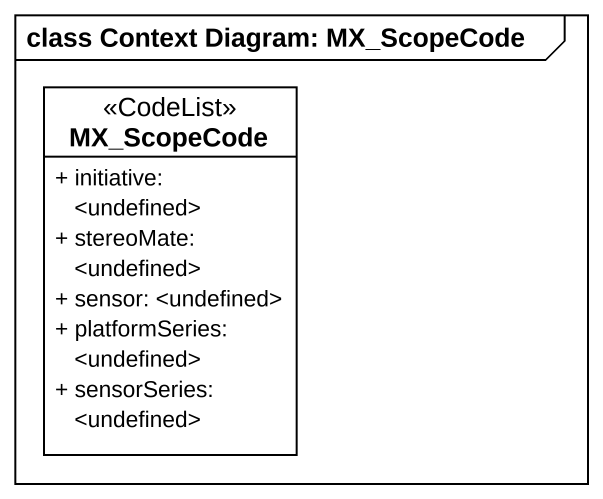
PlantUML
@startuml
mainframe class Context Diagram: MX_ScopeCode
hide circle
hide empty members
skinparam classAttributeIconSize 0
class MX_ScopeCode <<CodeList>> {
  + initiative: <undefined>
  + stereoMate: <undefined>
  + sensor: <undefined>
  + platformSeries: <undefined>
  + sensorSeries: <undefined>
}
@enduml
